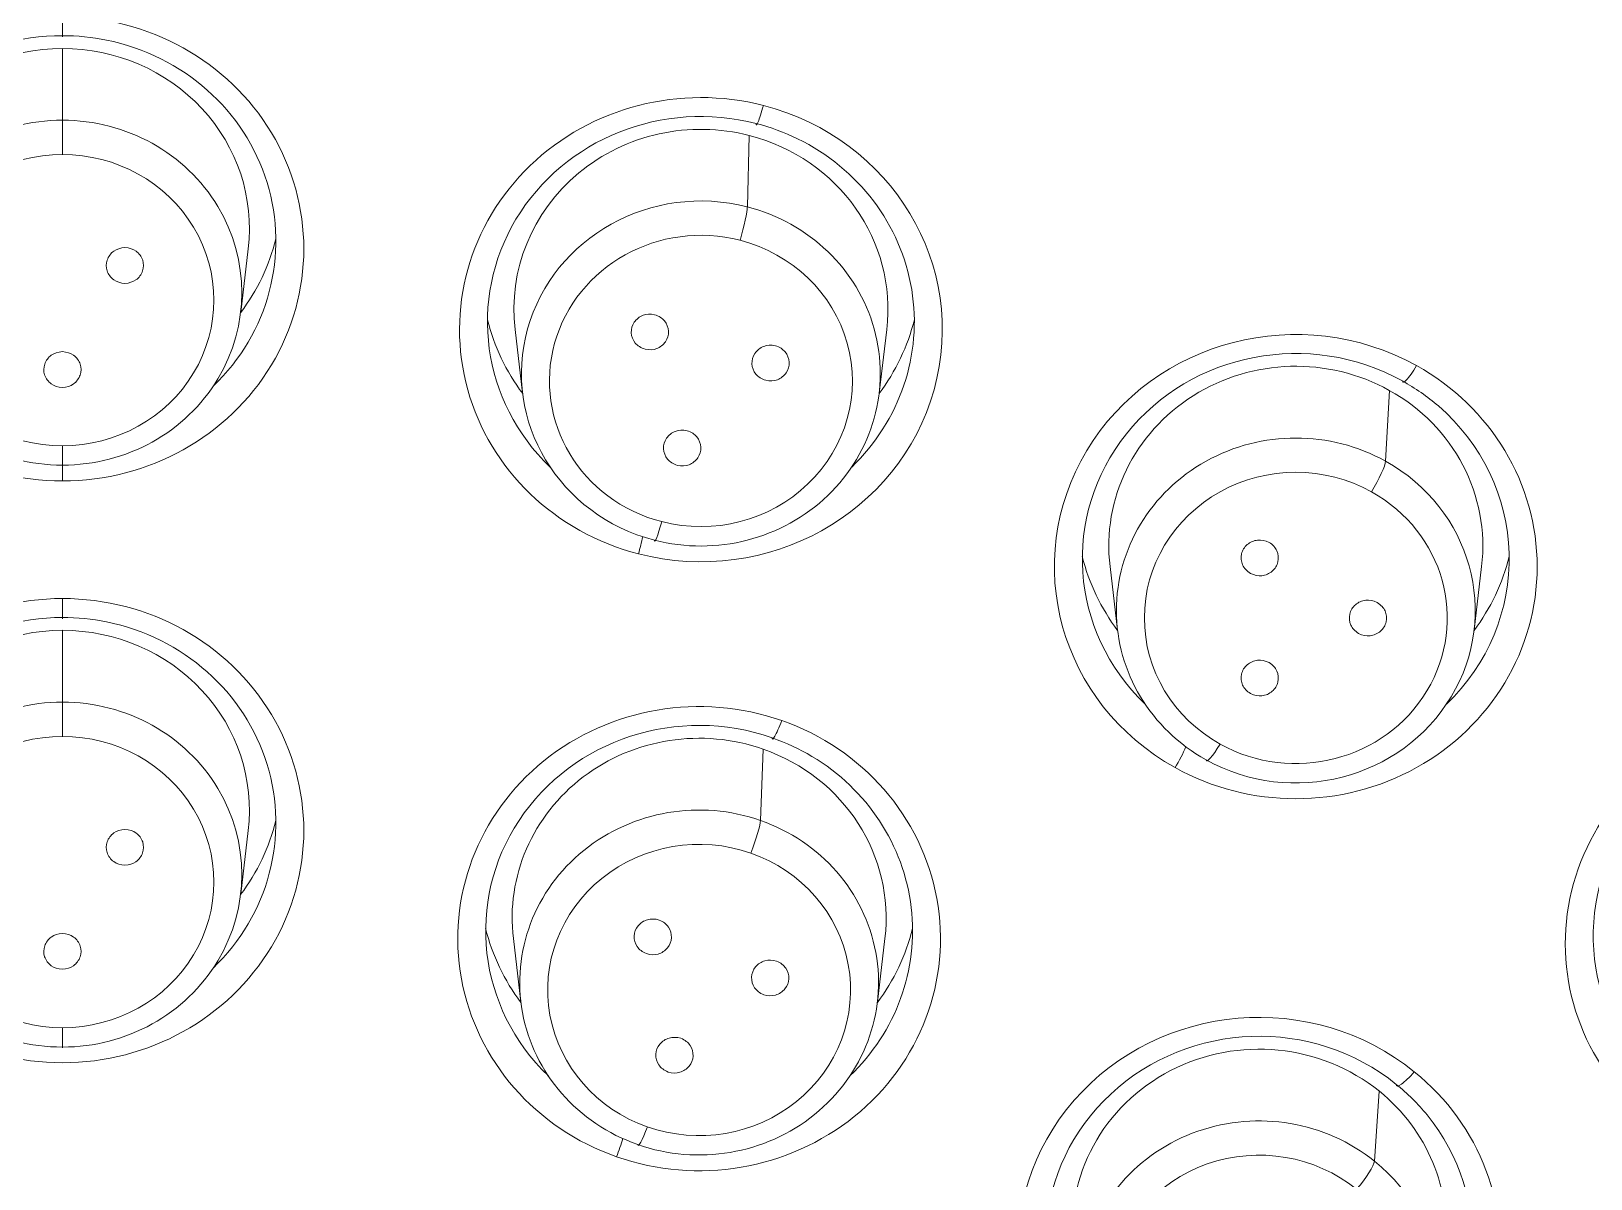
# Model space of a CAD drawing. Extents: x 19821 to 22981, y -91 to 2224.
# Drawn here: x 20744.6 to 20761.35, y 1228.56 to 1240.88 of the extents above; entities that cross this region are included whole.
import ezdxf

# ---------------------------------------------------------------- set-up
doc = ezdxf.new("R2010")
doc.units = 0
doc.header["$LTSCALE"] = 10
doc.header["$MEASUREMENT"] = 0
doc.layers.add('1', color=7, linetype='CONTINUOUS')

msp = doc.modelspace()

# ---------------------------------------------------------------- linework, layer by layer
at = {"layer": '1', "color": 7, "linetype": 'Continuous', "lineweight": 13}
for p, q in [((20744.931, 1241.04), (20744.931, 1240.822)), ((20744.931, 1239.928), (20744.931, 1240.699)), ((20744.931, 1239.928), (20744.931, 1239.56)), ((20752.289, 1238.997), (20752.31, 1239.765)), ((20759.145, 1236.267), (20759.186, 1237.027)), ((20744.931, 1236.431), (20744.931, 1236.214)), ((20744.931, 1236.054), (20744.931, 1236.223)), ((20744.931, 1234.574), (20744.931, 1234.791)), ((20744.931, 1233.68), (20744.931, 1234.45)), ((20744.931, 1233.68), (20744.931, 1233.312)), ((20752.431, 1232.409), (20752.459, 1233.175)), ((20744.931, 1230.183), (20744.931, 1229.966)), ((20759.026, 1228.749), (20759.078, 1229.501))]:
    msp.add_line(p, q, dxfattribs=at)
at = {"layer": '1', "color": 7, "linetype": 'Continuous', "lineweight": 18}
for p, q in [((20746.846, 1237.865), (20746.927, 1238.548)), ((20749.794, 1237.68), (20749.875, 1236.997)), ((20753.704, 1236.997), (20753.786, 1237.68)), ((20756.185, 1235.135), (20756.266, 1234.452)), ((20760.096, 1234.452), (20760.177, 1235.135)), ((20746.846, 1231.617), (20746.927, 1232.3)), ((20749.775, 1231.14), (20749.857, 1230.457)), ((20753.686, 1230.457), (20753.767, 1231.14))]:
    msp.add_line(p, q, dxfattribs=at)
for centre, major_axis, start_param, end_param in [((20744.931, 1212.861), (62.577, 0), 0, 3.141593), ((20744.931, 1212.247), (-60.5, 0), 2.420581, 4.712389), ((20744.931, 1212.384), (60, 0), 1.582577, 4.712389), ((20744.931, 1212.384), (60, 0), 4.72417, 7.853982), ((20744.931, 1212.384), (-59.925, 0), 4.712389, 7.853982), ((20744.931, 1212.384), (-59.925, 0), 1.570796, 4.712389), ((20744.931, 1238.632), (2.293, 0), 1.570796, 3.928057), ((20744.931, 1238.767), (-2.009, 0), 4.712389, 6.397117), ((20744.931, 1238.632), (2.293, 0), 1.362944, 1.570796), ((20744.931, 1238.767), (-2.009, 0), 3.027661, 4.712389), ((20744.931, 1238.632), (2.293, 0), 5.496706, 7.64613), ((20751.79, 1237.764), (2.293, 0), 1.308997, 3.928048), ((20744.931, 1238.076), (-1.927, 0), 4.712389, 7.853982), ((20744.931, 1238.076), (-1.927, 0), 1.570796, 4.712389), ((20751.79, 1237.899), (-2.009, 0), 4.45059, 6.39715), ((20751.79, 1237.764), (2.293, 0), 1.101145, 1.308997), ((20751.79, 1237.899), (-2.009, 0), 3.027595, 4.45059), ((20751.79, 1237.764), (2.293, 0), 5.496743, 7.38433), ((20751.79, 1237.208), (-1.927, 0), 4.45059, 7.592182), ((20751.79, 1237.208), (-1.927, 0), 1.308997, 4.45059), ((20744.931, 1239.185), (2.359, 0), 5.659236, 6.046928), ((20751.79, 1238.317), (2.359, 0), 3.377883, 3.765526), ((20751.79, 1238.317), (2.359, 0), 5.659219, 6.046862), ((20758.181, 1235.219), (2.293, 0), 1.047198, 3.92804), ((20758.181, 1235.355), (-2.009, 0), 4.18879, 6.397133), ((20758.181, 1235.355), (-2.009, 0), 3.027579, 4.18879), ((20758.181, 1235.219), (2.293, 0), 0.839346, 1.047198), ((20758.181, 1235.219), (2.293, 0), 5.496734, 7.122531), ((20758.181, 1234.663), (-1.927, 0), 4.18879, 7.330383), ((20758.181, 1234.663), (-1.927, 0), 1.047198, 4.18879), ((20758.181, 1235.773), (2.359, 0), 3.377867, 3.765559), ((20758.181, 1235.773), (2.359, 0), 5.659252, 6.046895), ((20744.931, 1232.384), (2.293, 0), 1.570796, 3.928057), ((20744.931, 1232.384), (2.293, 0), 1.362944, 1.570796), ((20744.931, 1232.384), (2.293, 0), 5.496752, 7.64613), ((20744.931, 1232.519), (-2.009, 0), 4.712389, 6.397117), ((20744.931, 1232.519), (-2.009, 0), 3.027661, 4.712389), ((20744.931, 1231.827), (-1.927, 0), 4.712389, 7.853982), ((20744.931, 1231.827), (-1.927, 0), 1.570796, 4.712389), ((20751.771, 1231.225), (2.293, 0), 1.22173, 3.92806), ((20763.669, 1231.171), (2.293, 0), 0.785398, 3.719139), ((20751.771, 1231.36), (-2.009, 0), 4.363323, 6.397112), ((20751.771, 1231.36), (-2.009, 0), 3.027606, 4.363323), ((20751.771, 1231.225), (2.293, 0), 1.013879, 1.22173), ((20751.771, 1231.225), (2.293, 0), 5.496756, 7.297064), ((20751.771, 1230.668), (-1.927, 0), 4.363323, 7.504916), ((20744.931, 1232.937), (2.359, 0), 5.659236, 6.046928), ((20751.771, 1230.668), (-1.927, 0), 1.22173, 4.363323), ((20751.771, 1231.778), (2.359, 0), 3.377894, 3.765537), ((20751.771, 1231.778), (2.359, 0), 5.65923, 6.046873), ((20757.787, 1227.886), (2.293, 0), 0.872665, 3.806405), ((20757.787, 1228.021), (-2.009, 0), 4.014257, 6.397106), ((20757.787, 1228.021), (-2.009, 0), 3.027601, 4.014257), ((20757.787, 1227.886), (2.293, 0), 0.664813, 0.872665), ((20757.787, 1227.33), (-1.927, 0), 4.014257, 7.15585), ((20757.787, 1227.886), (2.293, 0), 5.496667, 6.947998), ((20757.787, 1227.33), (-1.927, 0), 0.872665, 4.014257)]:
    msp.add_ellipse(centre, major_axis=major_axis, ratio=0.961262, start_param=start_param, end_param=end_param, dxfattribs=at)
at = {"layer": '1', "color": 7, "linetype": 'Continuous', "lineweight": 13}
for centre, major_axis, ratio, start_param, end_param in [((20744.931, 1212.541), (61.963, 0), 0.961262, 1.570796, 3.141593), ((20744.931, 1212.541), (61.963, 0), 0.961262, 0.423959, 1.570796), ((20744.931, 1212.247), (59.425, 0), 0.961262, 1.570796, 4.70194), ((20744.931, 1212.247), (-59.425, 0), 0.961262, 1.570796, 4.70194), ((20744.931, 1212.247), (57.948, 0), 0.961262, 1.579187, 4.712389), ((20744.931, 1212.247), (-57.948, 0), 0.961262, 1.579187, 4.712389), ((20744.931, 1212.291), (57.403, 0), 0.961262, 1.579486, 4.712389), ((20744.931, 1212.291), (57.403, 0), 0.961262, 4.721079, 7.853982), ((20744.931, 1238.547), (2.593, 0), 0.961262, 1.570796, 4.712389), ((20744.931, 1238.547), (2.593, 0), 0.961262, 4.712389, 7.853982), ((20751.79, 1237.679), (2.593, 0), 0.961262, 1.308997, 4.45059), ((20751.79, 1237.679), (2.593, 0), 0.961262, 4.45059, 7.592182), ((20752.461, 1240.169), (0.075, 0.291), 0.07134, 2.838794, 4.442188), ((20744.931, 1237.996), (-1.627, 0), 0.961262, 4.712389, 7.853982), ((20744.931, 1237.996), (-1.627, 0), 0.961262, 1.570796, 4.712389), ((20752.211, 1238.721), (-0.075, -0.291), 0.07134, 1.300595, 2.838794), ((20751.79, 1237.128), (-1.627, 0), 0.961262, 4.45059, 7.592182), ((20751.79, 1237.128), (-1.627, 0), 0.961262, 1.308997, 4.45059), ((20758.181, 1235.134), (2.593, 0), 0.961262, 1.047198, 4.18879), ((20758.181, 1235.134), (2.593, 0), 0.961262, 4.18879, 7.330383), ((20759.478, 1237.376), (0.146, 0.262), 0.137819, 2.86559, 4.468984), ((20758.181, 1234.583), (-1.627, 0), 0.961262, 4.18879, 7.330383), ((20758.995, 1236.02), (-0.146, -0.262), 0.137819, 1.327391, 2.86559), ((20758.181, 1234.583), (-1.627, 0), 0.961262, 1.047198, 4.18879), ((20751.369, 1235.699), (0.075, 0.291), 0.07134, 2.903989, 4.442188), ((20751.119, 1235.354), (-0.075, -0.291), 0.07134, 1.300595, 1.944633), ((20744.931, 1232.299), (2.593, 0), 0.961262, 1.570796, 4.712389), ((20744.931, 1232.299), (2.593, 0), 0.961262, 4.712389, 7.853982), ((20763.669, 1231.086), (2.593, 0), 0.961262, 0.785398, 3.926991), ((20751.771, 1231.139), (2.593, 0), 0.961262, 1.22173, 4.363323), ((20751.771, 1231.139), (2.593, 0), 0.961262, 4.363323, 7.504916), ((20752.658, 1233.564), (0.099, 0.283), 0.094274, 2.845794, 4.449187), ((20744.931, 1231.747), (-1.627, 0), 0.961262, 4.712389, 7.853982), ((20744.931, 1231.747), (-1.627, 0), 0.961262, 1.570796, 4.712389), ((20756.884, 1233.058), (-0.146, -0.262), 0.137819, 1.327391, 2.210385), ((20757.367, 1233.311), (0.146, 0.262), 0.137819, 2.930785, 4.468984), ((20752.328, 1232.141), (-0.099, -0.283), 0.094274, 1.307595, 2.845794), ((20751.771, 1230.588), (-1.627, 0), 0.961262, 4.363323, 7.504916), ((20751.771, 1230.588), (-1.627, 0), 0.961262, 1.22173, 4.363323), ((20757.787, 1227.801), (2.593, 0), 0.961262, 0.872665, 4.014257), ((20757.787, 1227.801), (2.593, 0), 0.961262, 4.014257, 7.15585), ((20759.454, 1229.793), (0.188, 0.234), 0.177176, 2.89277, 4.496163), ((20750.885, 1228.88), (-0.099, -0.283), 0.094274, 1.307595, 2.010481), ((20751.215, 1229.201), (0.099, 0.283), 0.094274, 2.910988, 4.449187), ((20757.787, 1227.25), (-1.627, 0), 0.961262, 4.014257, 7.15585), ((20758.833, 1228.531), (-0.188, -0.234), 0.177176, 1.354571, 2.89277)]:
    msp.add_ellipse(centre, major_axis=major_axis, ratio=ratio, start_param=start_param, end_param=end_param, dxfattribs=at)
at = {"layer": '1', "color": 7, "linetype": 'Continuous', "lineweight": 18}
for points, knots in [([(20682.032, 1218.028), (20682.032, 1219.263), (20682.071, 1220.483), (20682.223, 1222.886), (20682.335, 1224.071), (20682.627, 1226.401), (20682.806, 1227.546), (20683.225, 1229.796), (20683.464, 1230.9), (20683.999, 1233.064), (20684.293, 1234.124), (20684.931, 1236.198), (20685.275, 1237.212), (20686.005, 1239.192), (20686.391, 1240.159), (20687.201, 1242.044), (20687.625, 1242.962), (20688.505, 1244.75), (20688.961, 1245.62), (20689.899, 1247.311), (20690.381, 1248.132), (20691.368, 1249.726), (20691.873, 1250.499), (20692.899, 1251.997), (20693.42, 1252.723), (20694.476, 1254.126), (20695.01, 1254.805), (20696.086, 1256.116), (20696.629, 1256.749), (20697.718, 1257.971), (20698.265, 1258.56), (20699.087, 1259.41), (20699.497, 1259.828), (20699.976, 1260.301), (20700.216, 1260.534), (20700.335, 1260.65), (20700.395, 1260.708), (20700.425, 1260.736), (20700.44, 1260.751), (20700.447, 1260.758), (20700.451, 1260.762), (20700.453, 1260.763), (20700.454, 1260.764), (20700.454, 1260.765), (20700.454, 1260.765), (20700.455, 1260.765), (20700.455, 1260.765), (20701.928, 1262.181), (20703.472, 1263.524), (20706.686, 1266.053), (20708.356, 1267.239), (20711.804, 1269.445), (20713.582, 1270.464), (20717.228, 1272.327), (20719.096, 1273.171), (20722.903, 1274.676), (20724.843, 1275.337), (20728.773, 1276.474), (20730.764, 1276.949), (20734.778, 1277.709), (20736.802, 1277.995), (20740.862, 1278.375), (20742.898, 1278.47), (20744.931, 1278.47)], [0, 0, 0, 0, 0.03125, 0.03125, 0.0625, 0.0625, 0.09375, 0.09375, 0.125, 0.125, 0.15625, 0.15625, 0.1875, 0.1875, 0.21875, 0.21875, 0.25, 0.25, 0.28125, 0.28125, 0.3125, 0.3125, 0.34375, 0.34375, 0.375, 0.375, 0.40625, 0.40625, 0.4375, 0.4375, 0.46875, 0.46875, 0.484375, 0.492188, 0.496094, 0.498047, 0.499023, 0.499512, 0.499756, 0.499878, 0.499939, 0.499969, 0.499985, 0.499992, 0.499996, 0.499996, 0.5, 0.5, 0.5625, 0.5625, 0.625, 0.625, 0.6875, 0.6875, 0.75, 0.75, 0.8125, 0.8125, 0.875, 0.875, 0.9375, 0.9375, 1, 1, 1, 1]), ([(20807.83, 1218.028), (20807.83, 1219.202), (20807.795, 1220.363), (20807.656, 1222.66), (20807.554, 1223.794), (20807.287, 1226.034), (20807.122, 1227.139), (20806.734, 1229.315), (20806.511, 1230.387), (20806.012, 1232.495), (20805.735, 1233.531), (20805.133, 1235.567), (20804.808, 1236.566), (20804.112, 1238.525), (20803.372, 1240.445), (20802.141, 1243.205), (20800.801, 1245.84), (20799.367, 1248.351), (20797.85, 1250.736), (20796.261, 1252.994), (20794.612, 1255.126), (20792.914, 1257.134), (20791.755, 1258.391), (20790.88, 1259.304), (20790.44, 1259.753), (20789.924, 1260.264), (20789.665, 1260.516), (20789.536, 1260.641), (20789.471, 1260.704), (20789.439, 1260.735), (20789.423, 1260.75), (20789.415, 1260.758), (20789.411, 1260.762), (20789.409, 1260.764), (20789.408, 1260.765), (20789.407, 1260.765), (20789.407, 1260.766), (20789.407, 1260.766), (20787.905, 1262.209), (20786.333, 1263.573), (20783.069, 1266.133), (20781.375, 1267.33), (20777.888, 1269.547), (20776.093, 1270.567), (20772.423, 1272.426), (20770.547, 1273.265), (20766.734, 1274.756), (20764.797, 1275.409), (20760.882, 1276.526), (20758.904, 1276.991), (20754.926, 1277.733), (20752.927, 1278.01), (20748.926, 1278.379), (20746.924, 1278.47), (20744.931, 1278.47)], [0, 0, 0, 0, 0.03125, 0.03125, 0.0625, 0.0625, 0.09375, 0.09375, 0.125, 0.125, 0.15625, 0.15625, 0.1875, 0.1875, 0.21875, 0.25, 0.28125, 0.3125, 0.34375, 0.375, 0.40625, 0.4375, 0.46875, 0.46875, 0.484375, 0.492187, 0.496094, 0.498047, 0.499023, 0.499512, 0.499756, 0.499878, 0.499939, 0.499969, 0.499985, 0.499992, 0.499992, 0.5, 0.5, 0.5625, 0.5625, 0.625, 0.625, 0.6875, 0.6875, 0.75, 0.75, 0.8125, 0.8125, 0.875, 0.875, 0.9375, 0.9375, 1, 1, 1, 1])]:
    msp.add_open_spline(points, degree=3, knots=knots, dxfattribs=at)
for points in [[(20745.602, 1238.56), (20745.554, 1238.557), (20745.476, 1238.534), (20745.399, 1238.43), (20745.398, 1238.308), (20745.475, 1238.203), (20745.554, 1238.179), (20745.602, 1238.176)], [(20745.602, 1238.176), (20745.65, 1238.179), (20745.728, 1238.202), (20745.805, 1238.307), (20745.806, 1238.428), (20745.729, 1238.534), (20745.65, 1238.557), (20745.602, 1238.56)], [(20751.293, 1237.84), (20751.247, 1237.849), (20751.165, 1237.846), (20751.062, 1237.764), (20751.029, 1237.647), (20751.075, 1237.526), (20751.144, 1237.484), (20751.19, 1237.469)], [(20751.19, 1237.469), (20751.237, 1237.46), (20751.318, 1237.463), (20751.421, 1237.544), (20751.455, 1237.661), (20751.409, 1237.783), (20751.339, 1237.825), (20751.293, 1237.84)], [(20752.59, 1237.506), (20752.543, 1237.515), (20752.462, 1237.512), (20752.359, 1237.43), (20752.325, 1237.313), (20752.371, 1237.192), (20752.441, 1237.15), (20752.487, 1237.135)], [(20752.487, 1237.135), (20752.533, 1237.126), (20752.615, 1237.129), (20752.718, 1237.21), (20752.751, 1237.328), (20752.705, 1237.449), (20752.636, 1237.491), (20752.59, 1237.506)], [(20744.931, 1237.443), (20744.883, 1237.44), (20744.805, 1237.417), (20744.728, 1237.312), (20744.727, 1237.191), (20744.804, 1237.085), (20744.883, 1237.062), (20744.931, 1237.058)], [(20744.931, 1237.058), (20744.979, 1237.061), (20745.057, 1237.085), (20745.134, 1237.189), (20745.135, 1237.31), (20745.058, 1237.416), (20744.979, 1237.44), (20744.931, 1237.443)], [(20751.641, 1236.594), (20751.594, 1236.603), (20751.512, 1236.6), (20751.409, 1236.518), (20751.376, 1236.401), (20751.422, 1236.28), (20751.492, 1236.237), (20751.537, 1236.222)], [(20751.537, 1236.222), (20751.584, 1236.213), (20751.666, 1236.216), (20751.769, 1236.298), (20751.802, 1236.415), (20751.756, 1236.536), (20751.687, 1236.579), (20751.641, 1236.594)], [(20757.894, 1235.394), (20757.851, 1235.415), (20757.771, 1235.432), (20757.65, 1235.379), (20757.586, 1235.274), (20757.598, 1235.146), (20757.653, 1235.087), (20757.694, 1235.061)], [(20757.694, 1235.061), (20757.736, 1235.041), (20757.816, 1235.024), (20757.937, 1235.077), (20758.001, 1235.182), (20757.989, 1235.31), (20757.934, 1235.369), (20757.894, 1235.394)], [(20759.056, 1234.749), (20759.013, 1234.77), (20758.933, 1234.787), (20758.812, 1234.734), (20758.748, 1234.629), (20758.76, 1234.5), (20758.816, 1234.442), (20758.856, 1234.416)], [(20758.856, 1234.416), (20758.899, 1234.396), (20758.979, 1234.379), (20759.1, 1234.432), (20759.164, 1234.537), (20759.152, 1234.665), (20759.096, 1234.723), (20759.056, 1234.749)], [(20757.894, 1234.104), (20757.851, 1234.124), (20757.771, 1234.142), (20757.65, 1234.089), (20757.586, 1233.984), (20757.598, 1233.855), (20757.653, 1233.797), (20757.694, 1233.771)], [(20757.694, 1233.771), (20757.736, 1233.751), (20757.816, 1233.733), (20757.937, 1233.787), (20758.001, 1233.891), (20757.989, 1234.02), (20757.934, 1234.078), (20757.894, 1234.104)], [(20745.602, 1232.312), (20745.554, 1232.309), (20745.476, 1232.286), (20745.399, 1232.181), (20745.398, 1232.06), (20745.475, 1231.954), (20745.554, 1231.931), (20745.602, 1231.928)], [(20745.602, 1231.928), (20745.65, 1231.931), (20745.728, 1231.954), (20745.805, 1232.058), (20745.806, 1232.18), (20745.729, 1232.285), (20745.65, 1232.309), (20745.602, 1232.312)], [(20751.342, 1231.339), (20751.296, 1231.352), (20751.214, 1231.356), (20751.104, 1231.283), (20751.06, 1231.169), (20751.095, 1231.045), (20751.161, 1230.997), (20751.205, 1230.978)], [(20751.205, 1230.978), (20751.251, 1230.965), (20751.332, 1230.961), (20751.442, 1231.034), (20751.486, 1231.148), (20751.451, 1231.273), (20751.386, 1231.321), (20751.342, 1231.339)], [(20744.931, 1231.195), (20744.883, 1231.192), (20744.805, 1231.168), (20744.728, 1231.064), (20744.727, 1230.943), (20744.804, 1230.837), (20744.883, 1230.813), (20744.931, 1230.81)], [(20744.931, 1230.81), (20744.979, 1230.813), (20745.057, 1230.836), (20745.134, 1230.941), (20745.135, 1231.062), (20745.058, 1231.168), (20744.979, 1231.192), (20744.931, 1231.195)], [(20752.603, 1230.898), (20752.557, 1230.911), (20752.476, 1230.915), (20752.366, 1230.842), (20752.322, 1230.728), (20752.357, 1230.603), (20752.422, 1230.555), (20752.466, 1230.537)], [(20752.466, 1230.537), (20752.512, 1230.524), (20752.594, 1230.52), (20752.704, 1230.593), (20752.747, 1230.707), (20752.713, 1230.831), (20752.647, 1230.879), (20752.603, 1230.898)], [(20751.575, 1230.069), (20751.529, 1230.081), (20751.447, 1230.085), (20751.337, 1230.013), (20751.293, 1229.899), (20751.328, 1229.774), (20751.394, 1229.726), (20751.438, 1229.707)], [(20751.438, 1229.707), (20751.484, 1229.694), (20751.565, 1229.691), (20751.675, 1229.763), (20751.719, 1229.877), (20751.684, 1230.002), (20751.619, 1230.05), (20751.575, 1230.069)]]:
    msp.add_open_spline(points, degree=3, dxfattribs=at)

doc.saveas('drawing.dxf')
